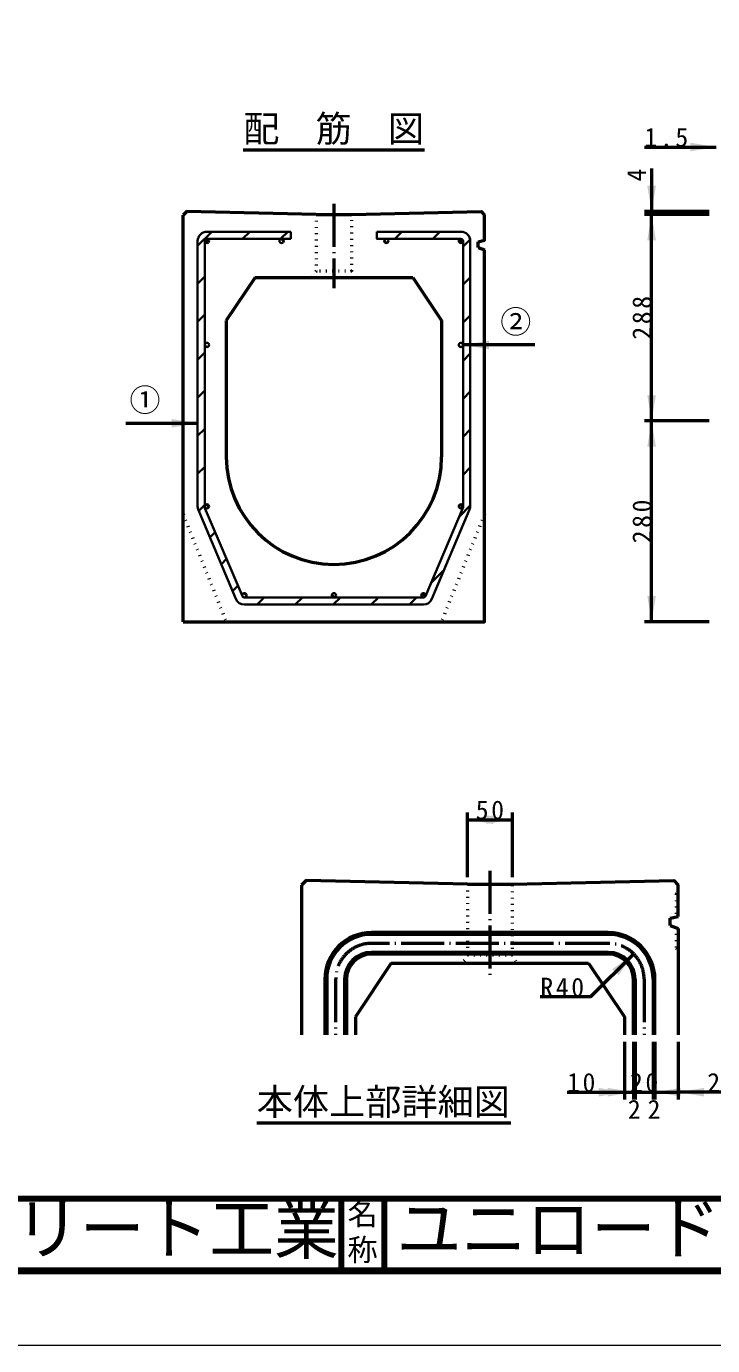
# Model space of a CAD drawing. Units: millimetres, scale not verified. Extents: x -2102 to 2102, y -1485 to 1485.
# Drawn here: x -1146 to -190, y -1485 to 355 of the extents above; entities that cross this region are included whole.
import ezdxf
from ezdxf.enums import TextEntityAlignment as Align

# ---------------------------------------------------------------- set-up
doc = ezdxf.new("R2010")
doc.units = ezdxf.units.MM
doc.header["$LTSCALE"] = 5
doc.linetypes.add('DOTTED', pattern=[1.75, 0.25, -1.5])
doc.linetypes.add('LONG_DASHED_DOTTED', pattern=[15.25, 12, -1.5, 0.25, -1.5])
doc.layers.add('0-0_V-nasSTD', color=7, linetype='Continuous', lineweight=35)
doc.layers.add('0-1_0', color=7, linetype='Continuous', lineweight=50)
doc.styles.add('ＭＳ ゴシック', font='')
doc.styles.get('ＭＳ ゴシック').set_extended_font_data('MS Gothic')

msp = doc.modelspace()

# ---------------------------------------------------------------- linework, layer by layer
at = {"layer": '0-0_V-nasSTD', "lineweight": 50}
for p, q in [((-742.443, 92.38), (-692.443, 92.38)), ((-531.307, -841.595), (-468.807, -841.595))]:
    msp.add_line(p, q, dxfattribs=at)
at = {"layer": '0-0_V-nasSTD', "linetype": 'DOTTED', "lineweight": 50}
for p, q in [((-742.443, 92.38), (-742.443, 13.38)), ((-692.443, 13.38), (-692.443, 92.38)), ((-742.443, 13.38), (-747.639, 4.38)), ((-692.443, 13.38), (-742.443, 13.38)), ((-692.443, 13.38), (-687.246, 4.38)), ((-531.307, -841.595), (-531.307, -940.345)), ((-468.807, -940.345), (-468.807, -841.595)), ((-531.307, -940.345), (-537.802, -951.595)), ((-468.807, -940.345), (-531.307, -940.345)), ((-468.807, -940.345), (-462.311, -951.595))]:
    msp.add_line(p, q, dxfattribs=at)
at = {"layer": '0-0_V-nasSTD'}
for p, q in [((-907.443, 48.794), (-887.856, 68.38)), ((-907.443, 55.38), (-907.443, -314.919)), ((-897.443, 55.38), (-897.443, -316.07)), ((-896.42, 57.637), (-892.186, 53.403)), ((-777.443, 68.38), (-894.443, 68.38)), ((-777.443, 58.38), (-894.443, 58.38)), ((-844.823, 58.38), (-834.823, 68.38)), ((-791.79, 58.38), (-781.79, 68.38)), ((-790.443, 58.38), (-791.038, 58.38)), ((-791.038, 58.321), (-787.502, 54.785)), ((-777.443, 68.38), (-777.443, 58.38)), ((-657.443, 68.38), (-540.443, 68.38)), ((-647.363, 56.067), (-643.756, 52.46)), ((-632.691, 58.38), (-622.691, 68.38)), ((-579.658, 58.38), (-569.658, 68.38)), ((-542.646, 57.416), (-538.407, 53.177)), ((-537.443, 47.563), (-527.601, 57.404)), ((-537.443, 55.38), (-537.443, -316.07)), ((-527.443, -314.001), (-527.443, 55.38)), ((-907.443, -4.239), (-897.443, 5.761)), ((-537.443, -5.47), (-527.443, 4.53)), ((-907.443, -57.272), (-897.443, -47.272)), ((-537.443, -58.503), (-527.443, -48.503)), ((-897.434, -89.841), (-894.664, -92.611)), ((-893.397, -86.808), (-891.631, -88.574)), ((-543.345, -90.377), (-541.2, -92.522)), ((-539.999, -86.653), (-537.476, -89.176)), ((-907.443, -110.305), (-897.443, -100.305)), ((-537.443, -111.536), (-527.443, -101.536)), ((-907.443, -163.338), (-897.443, -153.338)), ((-537.443, -164.569), (-527.443, -154.569)), ((-907.443, -216.371), (-897.443, -206.371)), ((-537.443, -217.602), (-527.443, -207.602)), ((-907.443, -269.404), (-897.443, -259.404)), ((-537.443, -270.635), (-527.443, -260.635)), ((-905.991, -320.986), (-897.443, -312.437)), ((-895.623, -311.861), (-891.684, -315.8)), ((-541.921, -312.009), (-537.832, -316.098)), ((-906.416, -319.982), (-854.113, -443.682)), ((-906.416, -319.982), (-906.416, -319.982)), ((-844.918, -439.797), (-897.202, -317.248)), ((-897.202, -317.248), (-897.202, -317.248)), ((-589.968, -439.797), (-537.683, -317.248)), ((-528.457, -319.034), (-580.792, -443.653)), ((-542.64, -328.866), (-527.443, -313.668)), ((-528.457, -319.034), (-528.457, -319.034)), ((-890.232, -358.259), (-882.853, -350.88)), ((-874.472, -395.532), (-866.993, -388.054)), ((-582.102, -421.361), (-563.704, -402.962)), ((-858.712, -432.806), (-851.133, -425.227)), ((-844.918, -439.797), (-844.918, -439.797)), ((-844.918, -439.797), (-844.918, -439.797)), ((-842.549, -435.645), (-839.184, -439.011)), ((-720.295, -437.691), (-716.514, -441.472)), ((-594.505, -436.202), (-590.311, -440.397)), ((-589.968, -439.796), (-589.968, -439.796)), ((-854.113, -443.682), (-854.113, -443.682)), ((-842.158, -441.62), (-592.728, -441.62)), ((-842.139, -451.62), (-592.778, -451.62)), ((-824.493, -451.62), (-814.493, -441.62)), ((-771.46, -451.62), (-761.46, -441.62)), ((-718.427, -451.62), (-708.427, -441.62)), ((-717.443, -441.62), (-716.514, -441.62)), ((-665.394, -451.62), (-655.394, -441.62)), ((-612.361, -451.62), (-602.361, -441.62)), ((-580.792, -443.653), (-580.792, -443.653))]:
    msp.add_line(p, q, dxfattribs=at)
at = {"layer": '0-0_V-nasSTD', "lineweight": 100}
for p, q in [((-707.5, -1280), (-707.5, -1380)), ((-647.5, -1280), (-647.5, -1380)), ((-1997.5, -1380), (1997.5, -1380))]:
    msp.add_line(p, q, dxfattribs=at)
at = {"layer": '0-0_V-nasSTD', "lineweight": 18}
for points in [[(-2102.5, -1485), (-2102.5, 1485), (2102.5, 1485), (2102.5, -1485)], [(-2002.5, -1385), (-2002.5, 1385), (2002.5, 1385), (2002.5, -1385)]]:
    msp.add_lwpolyline(points, close=True, dxfattribs=at)
at = {"layer": '0-0_V-nasSTD'}
msp.add_lwpolyline([(-657.443, 68.38), (-657.443, 58.38), (-540.443, 58.38)], dxfattribs=at)
for centre in [(-894.443, 55.38), (-790.443, 55.38), (-644.443, 55.38), (-540.443, 55.38), (-894.443, -89.62), (-894.443, -314.62), (-540.443, -314.62), (-842.158, -438.62), (-717.443, -438.62), (-592.728, -438.62)]:
    msp.add_circle(centre, 3, dxfattribs=at)
for centre, radius, start, end in [((-894.443, 55.38), 13, 90, 180), ((-894.443, 55.38), 3, 90, 180), ((-894.443, 55.38), 3, 131.23207, 180), ((-894.443, 55.38), 3, 90, 131.23207), ((-540.443, 55.38), 13, 0, 90), ((-540.443, 55.38), 3, 0, 90), ((-540.443, 55.38), 3, 0, 90), ((-894.443, -314.919), 13, 180, 202.91963), ((-894.443, -316.07), 3, 180, 203.10504), ((-894.443, -316.07), 3, 180, 203.10504), ((-540.443, -316.07), 3, 336.89496, 0), ((-540.443, -314.001), 13, 337.21925, 0), ((-842.158, -438.62), 3, 203.10504, 270), ((-842.158, -438.62), 3, 203.10504, 270), ((-842.158, -438.62), 3, 203.10504, 270), ((-592.728, -438.62), 3, 270, 336.90127), ((-592.728, -438.62), 3, 270, 336.90127), ((-592.728, -438.62), 3, 270, 323.67738), ((-592.728, -438.62), 3, 323.67738, 336.90127), ((-842.139, -438.62), 13, 202.91963, 270), ((-592.778, -438.62), 13, 270, 337.21925)]:
    msp.add_arc(centre, radius, start, end, dxfattribs=at)
for points in [[(-220.686, 180.38), (-220.686, 192.38), (-184.686, 186.38)], [(-280.686, 132.38), (-274.686, 96.38), (-268.686, 132.38)], [(-280.686, 56.38), (-274.686, 92.38), (-268.686, 56.38)], [(-537.443, -89.62), (-501.443, -95.62), (-501.443, -83.62)], [(-280.686, -159.62), (-274.686, -195.62), (-268.686, -159.62)], [(-943.443, -204.767), (-943.443, -192.767), (-907.443, -198.767)], [(-280.686, -231.62), (-274.686, -195.62), (-268.686, -231.62)], [(-280.686, -439.62), (-274.686, -475.62), (-268.686, -439.62)], [(-531.307, -751.595), (-495.307, -757.595), (-495.307, -745.595)], [(-504.807, -757.595), (-504.807, -745.595), (-468.807, -751.595)], [(-329.4, -959.952), (-320.914, -968.438), (-299.701, -938.739)], [(-348.557, -1137.595), (-348.557, -1125.595), (-312.557, -1131.595)], [(-336.057, -1137.595), (-336.057, -1125.595), (-300.057, -1131.595)], [(-270.057, -1131.595), (-234.057, -1137.595), (-234.057, -1125.595)], [(-237.557, -1131.595), (-201.557, -1137.595), (-201.557, -1125.595)]]:
    msp.add_solid(points, dxfattribs=at)
at = {"layer": '0-1_0'}
for p, q in [((-284.686, 186.38), (-184.686, 186.38)), ((-843.846, 182.38), (-591.039, 182.38)), ((-274.686, 156.38), (-274.686, 96.38)), ((-194.686, 96.38), (-284.686, 96.38)), ((-194.686, 92.38), (-284.686, 92.38)), ((-274.686, 92.38), (-274.686, 96.38)), ((-927.443, -475.62), (-927.443, 91.38)), ((-516.443, 46.38), (-516.443, 54.38)), ((-516.443, 46.38), (-507.443, 43.022)), ((-827.443, 4.38), (-867.443, -55.62)), ((-827.443, 4.38), (-607.443, 4.38)), ((-607.443, 4.38), (-567.443, -55.62)), ((-867.443, -55.62), (-867.443, -245.62)), ((-567.443, -55.62), (-567.443, -245.62)), ((-437.443, -89.62), (-537.443, -89.62)), ((-1007.443, -198.767), (-907.443, -198.767)), ((-194.686, -195.62), (-284.686, -195.62)), ((-194.686, -475.62), (-284.686, -475.62)), ((-531.307, -831.595), (-531.307, -741.595)), ((-531.307, -751.595), (-468.807, -751.595)), ((-468.807, -831.595), (-468.807, -741.595)), ((-762.557, -842.845), (-762.557, -1051.595)), ((-237.557, -886.576), (-237.557, -842.845)), ((-248.807, -889.095), (-237.557, -886.576)), ((-248.807, -899.095), (-248.807, -889.095)), ((-248.807, -899.095), (-237.557, -903.292)), ((-335.057, -909.095), (-665.057, -909.095)), ((-335.057, -911.595), (-665.057, -911.595)), ((-237.557, -903.292), (-237.557, -1051.595)), ((-335.057, -936.595), (-665.057, -936.595)), ((-637.557, -951.595), (-687.557, -1026.595)), ((-335.057, -939.095), (-665.057, -939.095)), ((-637.557, -951.595), (-362.557, -951.595)), ((-362.557, -951.595), (-312.557, -1026.595)), ((-359.805, -998.843), (-299.701, -938.739)), ((-730.057, -974.095), (-730.057, -1051.595)), ((-727.557, -974.095), (-727.557, -1051.595)), ((-702.557, -974.095), (-702.557, -1051.595)), ((-700.057, -974.095), (-700.057, -1051.595)), ((-300.057, -1051.595), (-300.057, -974.095)), ((-297.557, -974.095), (-297.557, -1051.595)), ((-272.557, -974.095), (-272.557, -1051.595)), ((-270.057, -1051.595), (-270.057, -974.095)), ((-359.805, -998.843), (-429.805, -998.843)), ((-687.557, -1026.595), (-687.557, -1051.595)), ((-312.557, -1026.595), (-312.557, -1051.595)), ((-312.557, -1061.595), (-312.557, -1141.595)), ((-300.057, -1061.595), (-300.057, -1141.595)), ((-297.557, -1061.595), (-297.557, -1141.595)), ((-272.557, -1061.595), (-272.557, -1141.595)), ((-270.057, -1061.595), (-270.057, -1141.595)), ((-237.557, -1061.595), (-237.557, -1141.595)), ((-392.557, -1131.595), (-312.557, -1131.595)), ((-312.557, -1131.595), (-300.057, -1131.595)), ((-157.557, -1131.595), (-237.557, -1131.595)), ((-825.025, -1174.429), (-471.015, -1174.429))]:
    msp.add_line(p, q, dxfattribs=at)
at = {"layer": '0-1_0', "linetype": 'LONG_DASHED_DOTTED'}
for p, q in [((-717.443, 107.38), (-717.443, -10.62)), ((-500.057, -822.845), (-500.057, -970.345)), ((-335.057, -924.095), (-665.057, -924.095)), ((-715.057, -974.095), (-715.057, -1051.595)), ((-285.057, -974.095), (-285.057, -1051.595))]:
    msp.add_line(p, q, dxfattribs=at)
at = {"layer": '0-1_0', "linetype": 'DOTTED'}
for p, q in [((-927.443, -325.62), (-867.443, -475.62)), ((-507.443, -325.62), (-567.443, -475.62)), ((-240.432, -855.345), (-237.557, -852.47)), ((-240.432, -855.345), (-240.432, -887.22))]:
    msp.add_line(p, q, dxfattribs=at)
at = {"layer": '0-1_0', "lineweight": 100}
msp.add_line((-1997.5, -1280), (1997.5, -1280), dxfattribs=at)
at = {"layer": '0-1_0'}
for points in [[(-742.443, 92.38), (-922.443, 96.38), (-927.443, 91.38)], [(-692.443, 92.38), (-512.443, 96.38), (-507.443, 91.38)], [(-274.686, -475.62), (-274.686, -195.62), (-274.686, 92.38)], [(-516.443, 54.38), (-507.443, 56.395), (-507.443, 91.38)], [(-927.443, -475.62), (-507.443, -475.62), (-507.443, 43.022)], [(-531.307, -841.595), (-756.307, -836.595), (-762.557, -842.845)], [(-468.807, -841.595), (-243.807, -836.595), (-237.557, -842.845)], [(-300.057, -1131.595), (-297.557, -1131.595), (-272.557, -1131.595), (-270.057, -1131.595), (-237.557, -1131.595)]]:
    msp.add_lwpolyline(points, dxfattribs=at)
at = {"layer": '0-1_0', "linetype": 'DOTTED'}
msp.add_lwpolyline([(-240.432, -902.22), (-240.432, -930.345), (-237.557, -933.22)], dxfattribs=at)
at = {"layer": '0-1_0', "lineweight": 35}
for centre in [(-894.443, -89.62), (-540.443, -89.62)]:
    msp.add_circle(centre, 3, dxfattribs=at)
at = {"layer": '0-1_0'}
for centre, radius, start, end in [((-717.443, -245.62), 150, 180, 270), ((-717.443, -245.62), 150, 270, 0), ((-665.057, -974.095), 65, 90, 180), ((-665.057, -974.095), 62.5, 90, 180), ((-335.057, -974.095), 65, 0, 90), ((-335.057, -974.095), 62.5, 0, 90), ((-665.057, -974.095), 37.5, 90, 180), ((-335.057, -974.095), 37.5, 0, 90), ((-665.057, -974.095), 35, 90, 180), ((-335.057, -974.095), 35, 0, 90)]:
    msp.add_arc(centre, radius, start, end, dxfattribs=at)
at = {"layer": '0-1_0', "linetype": 'LONG_DASHED_DOTTED'}
for centre, start, end in [((-665.057, -974.095), 90, 180), ((-335.057, -974.095), 0, 90)]:
    msp.add_arc(centre, 50, start, end, dxfattribs=at)

# ---------------------------------------------------------------- texts
at = {"layer": '0-0_V-nasSTD', "style": 'ＭＳ ゴシック'}
for s, height, p in [('配\u3000筋\u3000図', 36.95, (-843.846, 182.38)), ('②', 31.67, (-485.643, -82.62)), ('①', 31.67, (-1002.443, -191.767)), ('本体上部詳細図', 36.95, (-825.025, -1174.429)), ('2', 26.39, (-307.807, -1176.595)), ('2', 26.39, (-280.307, -1176.595)), ('名', 30.79, (-698.518, -1326.001)), ('称', 30.79, (-698.524, -1375.99))]:
    msp.add_text(s, height=height, dxfattribs=at).set_placement(p, align=Align.BOTTOM_LEFT)
msp.add_text('4', height=26.39, rotation=90, dxfattribs=at).set_placement((-274.686, 138.38), align=Align.BOTTOM_LEFT)
at = {"layer": '0-0_V-nasSTD', "style": 'ＭＳ ゴシック', "width": 0.95}
for s, p in [('株式会社船生コンクリート工業', (-1974.25, -1377.5)), ('ユニロードⅡ ＶＳＧグレーチング埋込タイプ', (-630, -1377.5))]:
    msp.add_text(s, height=69.65, dxfattribs=at).set_placement(p, align=Align.BOTTOM_LEFT)
at = {"layer": '0-0_V-nasSTD', "char_height": 26.39, "attachment_point": 7, "style": 'ＭＳ ゴシック'}
for s, insert in [('\\T1.2;1.5', (-284.686, 186.38)), ('\\T1.2;50', (-519.857, -751.595)), ('\\T1.2;R40', (-429.805, -998.843)), ('\\T1.2;10', (-392.557, -1131.595)), ('\\T1.2;20', (-304.857, -1131.595)), ('\\T1.2;26', (-197.157, -1131.595))]:
    msp.add_mtext(s, dxfattribs=dict(at, insert=insert))
at = {"layer": '0-0_V-nasSTD', "char_height": 26.39, "attachment_point": 7, "rotation": 90, "style": 'ＭＳ ゴシック'}
for s, insert in [('\\T1.2;288', (-274.686, -82.22)), ('\\T1.2;280', (-274.686, -366.22))]:
    msp.add_mtext(s, dxfattribs=dict(at, insert=insert))

doc.saveas('drawing.dxf')
